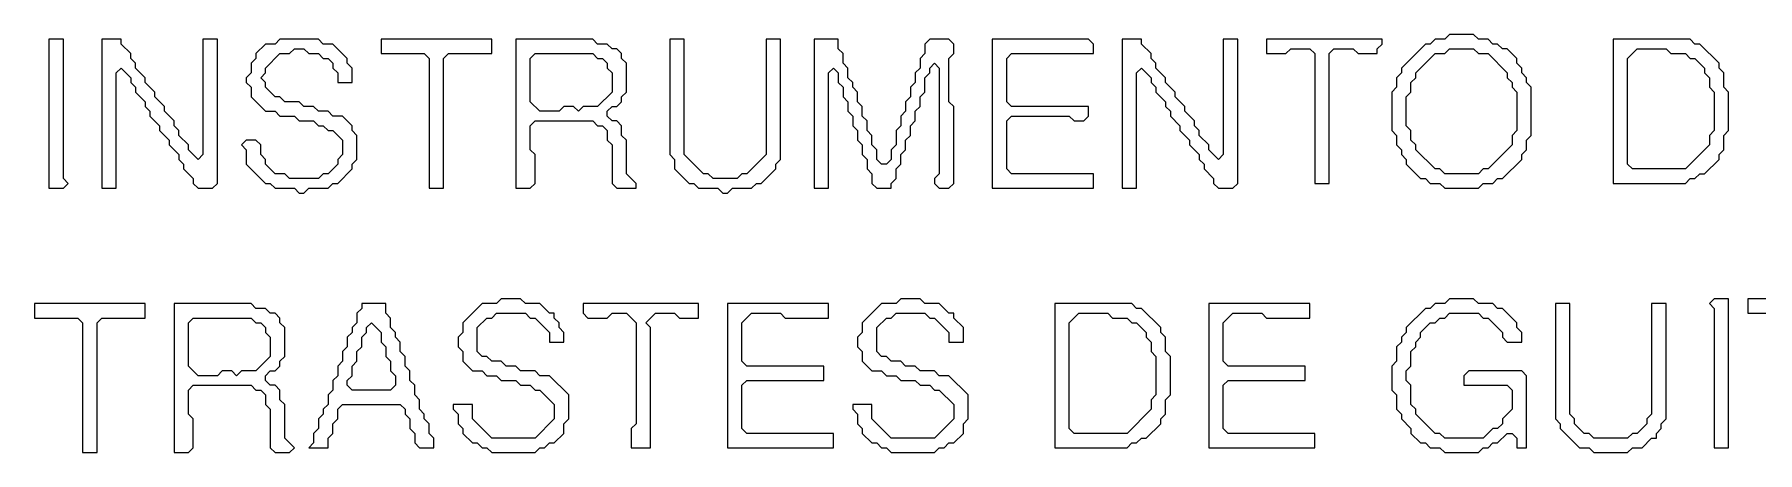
# Model space of a CAD drawing. Extents: x 17 to 323, y -435 to -5.
# Drawn here: x 174.9 to 210.7, y -137.3 to -128.6 of the extents above; entities that cross this region are included whole.
import ezdxf

# ---------------------------------------------------------------- set-up
doc = ezdxf.new("R2010")
doc.units = 0

msp = doc.modelspace()

# ---------------------------------------------------------------- linework, layer by layer
at = {"layer": 'CONTOURS'}
for p, q in [((175.2, -128.7), (175.2, -131.8)), ((175.5, -128.7), (175.2, -128.7)), ((175.5, -131.6), (175.5, -128.7)), ((176.3, -128.7), (176.3, -131.8)), ((176.7, -128.7), (176.3, -128.7)), ((176.7, -128.8), (176.7, -128.7)), ((176.9, -129), (176.7, -128.8)), ((178.7, -128.7), (178.4, -128.7)), ((178.4, -128.7), (178.4, -131.1)), ((178.7, -131.7), (178.7, -128.7)), ((179.7, -128.8), (179.5, -129)), ((179.9, -128.8), (179.7, -128.8)), ((180, -128.7), (179.9, -128.8)), ((180.8, -128.7), (180, -128.7)), ((180.9, -128.8), (180.8, -128.7)), ((181.1, -128.8), (180.9, -128.8)), ((181.4, -129.1), (181.1, -128.8)), ((182.1, -128.7), (182.1, -129)), ((184.4, -128.7), (182.1, -128.7)), ((184.4, -129), (184.4, -128.7)), ((184.9, -128.7), (184.9, -131.8)), ((186.5, -128.7), (184.9, -128.7)), ((186.6, -128.8), (186.5, -128.7)), ((186.8, -128.8), (186.6, -128.8)), ((186.9, -128.9), (186.8, -128.8)), ((188.1, -128.7), (188.1, -131.1)), ((188.4, -128.7), (188.1, -128.7)), ((188.4, -131.1), (188.4, -128.7)), ((190.4, -128.7), (190.1, -128.7)), ((190.1, -128.7), (190.1, -131.1)), ((190.4, -131.2), (190.4, -128.7)), ((191.1, -128.7), (191.1, -131.8)), ((191.6, -128.7), (191.1, -128.7)), ((191.6, -128.9), (191.6, -128.7)), ((193.5, -128.7), (193.4, -128.8)), ((193.4, -128.8), (193.4, -129)), ((193.9, -128.7), (193.5, -128.7)), ((194, -128.8), (193.9, -128.7)), ((194, -129), (194, -128.8)), ((194.8, -128.7), (194.8, -131.8)), ((196.8, -128.7), (194.8, -128.7)), ((196.9, -128.8), (196.8, -128.7)), ((196.9, -129), (196.9, -128.8)), ((197.5, -128.7), (197.5, -131.8)), ((197.9, -128.7), (197.5, -128.7)), ((197.9, -128.8), (197.9, -128.7)), ((198.1, -129), (197.9, -128.8)), ((199.9, -128.7), (199.6, -128.7)), ((199.6, -128.7), (199.6, -131.1)), ((199.9, -131.7), (199.9, -128.7)), ((200.5, -128.7), (200.5, -129)), ((202.9, -128.7), (200.5, -128.7)), ((202.8, -128.9), (202.9, -128.8)), ((202.9, -128.8), (202.9, -128.7)), ((203.8, -128.8), (203.3, -129.3)), ((203.9, -128.8), (203.8, -128.8)), ((204, -128.7), (203.9, -128.8)), ((204.2, -128.7), (204, -128.7)), ((204.3, -128.6), (204.2, -128.7)), ((204.8, -128.6), (204.3, -128.6)), ((204.9, -128.7), (204.8, -128.6)), ((205.1, -128.7), (204.9, -128.7)), ((205.2, -128.8), (205.1, -128.7)), ((205.3, -128.8), (205.2, -128.8)), ((205.4, -128.9), (205.3, -128.8)), ((207.7, -128.7), (207.7, -131.7)), ((209.3, -128.7), (207.7, -128.7)), ((209.4, -128.8), (209.3, -128.7)), ((209.5, -128.8), (209.4, -128.8)), ((209.9, -129.2), (209.5, -128.8)), ((176.9, -129.1), (176.9, -129)), ((177, -129.2), (176.9, -129.1)), ((177, -129.3), (177, -129.2)), ((179.5, -129.1), (179.4, -129.2)), ((179.4, -129.2), (179.4, -129.4)), ((179.5, -129), (179.5, -129.1)), ((179.7, -129.3), (180, -129)), ((180, -129), (180.2, -129)), ((180.2, -129), (180.3, -128.9)), ((180.3, -128.9), (180.5, -128.9)), ((180.5, -128.9), (180.6, -129)), ((180.6, -129), (180.8, -129)), ((180.8, -129), (180.9, -129.1)), ((180.9, -129.1), (181, -129.1)), ((181, -129.1), (181.1, -129.2)), ((181.1, -129.2), (181.1, -129.3)), ((181.4, -129.2), (181.4, -129.1)), ((181.5, -129.3), (181.4, -129.2)), ((182.1, -129), (183, -129)), ((183, -129), (183.1, -129.1)), ((183.1, -129.1), (183.1, -131.8)), ((183.4, -129.1), (183.5, -129)), ((183.4, -131.8), (183.4, -129.1)), ((183.5, -129), (184.4, -129)), ((185.2, -129.1), (185.3, -129)), ((185.2, -130), (185.2, -129.1)), ((185.3, -129), (186.5, -129)), ((186.5, -129), (186.6, -129.1)), ((186.6, -129.1), (186.7, -129.1)), ((186.7, -129.1), (186.8, -129.2)), ((186.8, -129.2), (186.8, -129.3)), ((187, -128.9), (186.9, -128.9)), ((187.1, -129), (187, -128.9)), ((187.1, -129.1), (187.1, -129)), ((187.2, -129.2), (187.1, -129.1)), ((187.2, -129.8), (187.2, -129.2)), ((191.7, -129), (191.6, -128.9)), ((191.7, -129.2), (191.7, -129)), ((191.8, -129.3), (191.7, -129.2)), ((193.4, -129), (193.3, -129.1)), ((193.3, -129.1), (193.3, -129.3)), ((193.5, -129.3), (193.6, -129.2)), ((193.6, -129.2), (193.7, -129.3)), ((193.9, -129.1), (194, -129)), ((193.9, -130), (193.9, -129.1)), ((195.1, -129.1), (195.2, -129)), ((195.1, -130), (195.1, -129.1)), ((195.2, -129), (196.9, -129)), ((198.1, -129.1), (198.1, -129)), ((198.2, -129.2), (198.1, -129.1)), ((198.2, -129.3), (198.2, -129.2)), ((200.5, -129), (200.9, -129)), ((200.9, -129), (201, -128.9)), ((201, -128.9), (201.4, -128.9)), ((201.4, -128.9), (201.5, -129)), ((201.5, -129), (201.5, -131.7)), ((201.8, -129), (201.9, -128.9)), ((201.8, -131.7), (201.8, -129)), ((201.9, -128.9), (202.3, -128.9)), ((202.3, -128.9), (202.4, -129)), ((202.4, -129), (202.8, -129)), ((202.8, -129), (202.8, -128.9)), ((203.6, -129.4), (204, -129)), ((204, -129), (204.2, -129)), ((204.2, -129), (204.3, -128.9)), ((204.3, -128.9), (204.8, -128.9)), ((204.8, -128.9), (204.9, -129)), ((204.9, -129), (205.1, -129)), ((205.1, -129), (205.5, -129.4)), ((205.5, -128.9), (205.4, -128.9)), ((205.7, -129.1), (205.5, -128.9)), ((205.7, -129.2), (205.7, -129.1)), ((205.8, -129.3), (205.7, -129.2)), ((208, -129.1), (208.2, -128.9)), ((208, -131.3), (208, -129.1)), ((208.2, -128.9), (208.8, -128.9)), ((208.8, -128.9), (208.9, -129)), ((208.9, -129), (209.2, -129)), ((209.2, -129), (209.3, -129.1)), ((209.3, -129.1), (209.4, -129.1)), ((209.4, -129.1), (209.6, -129.3)), ((209.9, -129.3), (209.9, -129.2)), ((176.6, -129.4), (176.7, -129.3)), ((176.6, -131.8), (176.6, -129.4)), ((176.7, -129.3), (176.9, -129.5)), ((176.9, -129.5), (176.9, -129.6)), ((177.2, -129.5), (177, -129.3)), ((177.2, -129.6), (177.2, -129.5)), ((179.4, -129.4), (179.3, -129.5)), ((179.3, -129.5), (179.3, -129.6)), ((179.6, -129.5), (179.7, -129.4)), ((179.7, -129.6), (179.6, -129.5)), ((179.7, -129.4), (179.7, -129.3)), ((181.1, -129.3), (181.2, -129.4)), ((181.2, -129.4), (181.2, -129.6)), ((181.5, -129.6), (181.5, -129.3)), ((186.8, -129.3), (186.9, -129.4)), ((186.9, -129.4), (186.9, -129.8)), ((191.4, -129.4), (191.5, -129.3)), ((191.4, -131.8), (191.4, -129.4)), ((191.5, -129.3), (191.6, -129.4)), ((191.6, -129.4), (191.6, -129.6)), ((191.8, -129.5), (191.8, -129.3)), ((191.9, -129.6), (191.8, -129.5)), ((193.3, -129.3), (193.2, -129.4)), ((193.2, -129.4), (193.2, -129.6)), ((193.4, -129.5), (193.5, -129.4)), ((193.4, -129.8), (193.4, -129.5)), ((193.5, -129.4), (193.5, -129.3)), ((193.7, -129.3), (193.7, -131.5)), ((197.8, -129.4), (197.9, -129.3)), ((197.8, -131.8), (197.8, -129.4)), ((197.9, -129.3), (198.1, -129.5)), ((198.1, -129.5), (198.1, -129.6)), ((198.4, -129.5), (198.2, -129.3)), ((198.4, -129.6), (198.4, -129.5)), ((203.3, -129.4), (203.2, -129.5)), ((203.2, -129.5), (203.2, -129.7)), ((203.3, -129.3), (203.3, -129.4)), ((203.5, -129.6), (203.6, -129.5)), ((203.6, -129.5), (203.6, -129.4)), ((205.5, -129.4), (205.5, -129.5)), ((205.5, -129.5), (205.6, -129.6)), ((205.8, -129.4), (205.8, -129.3)), ((205.9, -129.5), (205.8, -129.4)), ((205.9, -129.6), (205.9, -129.5)), ((209.6, -129.3), (209.6, -129.4)), ((209.6, -129.4), (209.7, -129.5)), ((209.7, -129.5), (209.7, -129.7)), ((210, -129.4), (209.9, -129.3)), ((210, -129.7), (210, -129.4)), ((176.9, -129.6), (177, -129.7)), ((177, -129.7), (177, -129.8)), ((177, -129.8), (177.2, -130)), ((177.4, -129.8), (177.2, -129.6)), ((177.4, -129.9), (177.4, -129.8)), ((177.6, -130.1), (177.4, -129.9)), ((179.3, -129.6), (179.4, -129.7)), ((179.4, -129.7), (179.4, -129.9)), ((179.4, -129.9), (179.7, -130.2)), ((179.7, -129.7), (179.7, -129.6)), ((179.9, -129.9), (179.7, -129.7)), ((180, -129.9), (179.9, -129.9)), ((180.1, -130), (180, -129.9)), ((181.2, -129.6), (181.5, -129.6)), ((186.9, -129.8), (186.6, -130.1)), ((187.1, -129.9), (187.2, -129.8)), ((187.1, -130), (187.1, -129.9)), ((191.6, -129.6), (191.7, -129.7)), ((191.7, -129.7), (191.7, -129.9)), ((191.7, -129.9), (191.8, -130)), ((191.9, -129.7), (191.9, -129.6)), ((192, -129.8), (191.9, -129.7)), ((192, -130), (192, -129.8)), ((193.1, -129.9), (193, -130)), ((193.2, -129.6), (193.1, -129.7)), ((193.1, -129.7), (193.1, -129.9)), ((193.3, -129.9), (193.4, -129.8)), ((193.3, -130.1), (193.3, -129.9)), ((198.1, -129.6), (198.2, -129.7)), ((198.2, -129.7), (198.2, -129.8)), ((198.2, -129.8), (198.4, -130)), ((198.6, -129.8), (198.4, -129.6)), ((198.6, -129.9), (198.6, -129.8)), ((198.8, -130.1), (198.6, -129.9)), ((203.2, -129.7), (203.1, -129.8)), ((203.1, -129.8), (203.1, -130.6)), ((203.4, -129.9), (203.5, -129.8)), ((203.4, -130.5), (203.4, -129.9)), ((203.5, -129.8), (203.5, -129.6)), ((205.6, -129.6), (205.6, -129.7)), ((205.6, -129.7), (205.7, -129.8)), ((205.7, -129.8), (205.7, -130.6)), ((206, -129.7), (205.9, -129.6)), ((206, -130.7), (206, -129.7)), ((209.7, -129.7), (209.8, -129.8)), ((209.8, -129.8), (209.8, -130.6)), ((210.1, -129.8), (210, -129.7)), ((210.1, -130.6), (210.1, -129.8)), ((177.2, -130), (177.2, -130.1)), ((177.2, -130.1), (177.3, -130.2)), ((177.3, -130.2), (177.3, -130.3)), ((177.3, -130.3), (177.5, -130.5)), ((177.6, -130.2), (177.6, -130.1)), ((177.8, -130.4), (177.6, -130.2)), ((179.7, -130.2), (179.9, -130.2)), ((179.9, -130.2), (180, -130.3)), ((180, -130.3), (180.3, -130.3)), ((180.4, -130), (180.1, -130)), ((180.3, -130.3), (180.4, -130.4)), ((180.5, -130.1), (180.4, -130)), ((180.7, -130.1), (180.5, -130.1)), ((180.8, -130.2), (180.7, -130.1)), ((181, -130.2), (180.8, -130.2)), ((181.1, -130.3), (181, -130.2)), ((181.3, -130.3), (181.1, -130.3)), ((181.5, -130.5), (181.3, -130.3)), ((185.4, -130.2), (185.2, -130)), ((185.8, -130.2), (185.4, -130.2)), ((185.9, -130.1), (185.8, -130.2)), ((186.1, -130.1), (185.9, -130.1)), ((186.2, -130.2), (186.1, -130.1)), ((186.3, -130.1), (186.2, -130.2)), ((186.6, -130.1), (186.3, -130.1)), ((186.8, -130.2), (186.9, -130.1)), ((186.8, -130.3), (186.8, -130.2)), ((186.9, -130.4), (186.8, -130.3)), ((186.9, -130.1), (187, -130.1)), ((187, -130.1), (187.1, -130)), ((191.8, -130), (191.8, -130.2)), ((191.8, -130.2), (191.9, -130.3)), ((191.9, -130.3), (191.9, -130.5)), ((192.1, -130.1), (192, -130)), ((192.1, -130.3), (192.1, -130.1)), ((192.2, -130.4), (192.1, -130.3)), ((193, -130.2), (192.9, -130.3)), ((192.9, -130.3), (192.9, -130.5)), ((193, -130), (193, -130.2)), ((193.2, -130.2), (193.3, -130.1)), ((193.2, -130.4), (193.2, -130.2)), ((194, -130.1), (193.9, -130)), ((194, -131.7), (194, -130.1)), ((195.2, -130.1), (195.1, -130)), ((195.1, -130.4), (195.2, -130.3)), ((196.8, -130.1), (195.2, -130.1)), ((195.2, -130.3), (196.4, -130.3)), ((196.4, -130.3), (196.5, -130.4)), ((196.7, -130.4), (196.8, -130.3)), ((196.8, -130.3), (196.8, -130.1)), ((198.4, -130), (198.4, -130.1)), ((198.4, -130.1), (198.5, -130.2)), ((198.5, -130.2), (198.5, -130.3)), ((198.5, -130.3), (198.7, -130.5)), ((198.8, -130.2), (198.8, -130.1)), ((199, -130.4), (198.8, -130.2)), ((177.5, -130.5), (177.5, -130.6)), ((177.5, -130.6), (177.7, -130.8)), ((177.8, -130.5), (177.8, -130.4)), ((177.9, -130.6), (177.8, -130.5)), ((177.9, -130.7), (177.9, -130.6)), ((180.4, -130.4), (180.7, -130.4)), ((180.7, -130.4), (180.8, -130.5)), ((180.8, -130.5), (180.9, -130.5)), ((180.9, -130.5), (181, -130.6)), ((181, -130.6), (181.1, -130.6)), ((181.1, -130.6), (181.3, -130.8)), ((181.5, -130.6), (181.5, -130.5)), ((181.6, -130.7), (181.5, -130.6)), ((185.2, -130.5), (185.3, -130.4)), ((185.2, -131), (185.2, -130.5)), ((185.3, -130.4), (186.5, -130.4)), ((186.5, -130.4), (186.6, -130.5)), ((186.6, -130.5), (186.7, -130.5)), ((186.7, -130.5), (186.8, -130.6)), ((186.8, -130.6), (186.8, -130.8)), ((187, -130.4), (186.9, -130.4)), ((187.1, -130.5), (187, -130.4)), ((187.1, -130.7), (187.1, -130.5)), ((191.9, -130.5), (192, -130.6)), ((192, -130.6), (192, -130.8)), ((192.2, -130.6), (192.2, -130.4)), ((192.3, -130.7), (192.2, -130.6)), ((192.9, -130.5), (192.8, -130.6)), ((192.8, -130.6), (192.8, -130.9)), ((193.1, -130.5), (193.2, -130.4)), ((193.1, -130.7), (193.1, -130.5)), ((195.1, -131.4), (195.1, -130.4)), ((196.5, -130.4), (196.7, -130.4)), ((198.7, -130.5), (198.7, -130.6)), ((198.7, -130.6), (198.9, -130.8)), ((199, -130.5), (199, -130.4)), ((199.1, -130.6), (199, -130.5)), ((199.1, -130.7), (199.1, -130.6)), ((203.1, -130.6), (203.2, -130.7)), ((203.5, -130.6), (203.4, -130.5)), ((203.5, -130.8), (203.5, -130.6)), ((205.7, -130.6), (205.6, -130.7)), ((209.8, -130.6), (209.7, -130.7)), ((210, -130.7), (210.1, -130.6)), ((177.7, -130.8), (177.7, -130.9)), ((177.7, -130.9), (177.9, -131.1)), ((178.1, -130.9), (177.9, -130.7)), ((178.1, -131), (178.1, -130.9)), ((178.3, -131.2), (178.1, -131)), ((179.3, -130.8), (179.2, -130.9)), ((179.2, -130.9), (179.3, -131)), ((179.5, -130.8), (179.3, -130.8)), ((179.3, -131), (179.3, -131.3)), ((179.6, -130.9), (179.5, -130.8)), ((179.6, -131.1), (179.6, -130.9)), ((181.3, -130.8), (181.3, -131.1)), ((181.6, -131.2), (181.6, -130.7)), ((185.3, -131.1), (185.2, -131)), ((186.8, -130.8), (186.9, -130.9)), ((186.9, -130.9), (186.9, -131.7)), ((187.2, -130.8), (187.1, -130.7)), ((187.2, -131.5), (187.2, -130.8)), ((192, -130.8), (192.1, -130.9)), ((192.1, -130.9), (192.1, -131.1)), ((192.3, -130.9), (192.3, -130.7)), ((192.4, -131), (192.3, -130.9)), ((192.4, -131.2), (192.4, -131)), ((192.8, -130.9), (192.7, -131)), ((192.7, -131), (192.7, -131.2)), ((192.9, -131.1), (193, -131)), ((193, -130.8), (193.1, -130.7)), ((193, -131), (193, -130.8)), ((198.9, -130.8), (198.9, -130.9)), ((198.9, -130.9), (199.1, -131.1)), ((199.3, -130.9), (199.1, -130.7)), ((199.3, -131), (199.3, -130.9)), ((199.5, -131.2), (199.3, -131)), ((203.2, -130.7), (203.2, -130.9)), ((203.2, -130.9), (203.3, -131)), ((203.3, -131), (203.3, -131.1)), ((203.6, -130.9), (203.5, -130.8)), ((203.6, -131), (203.6, -130.9)), ((204, -131.4), (203.6, -131)), ((205.6, -130.9), (205.1, -131.4)), ((205.6, -130.7), (205.6, -130.9)), ((205.8, -131.1), (205.9, -131)), ((205.9, -130.8), (206, -130.7)), ((205.9, -131), (205.9, -130.8)), ((209.7, -130.9), (209.2, -131.4)), ((209.7, -130.7), (209.7, -130.9)), ((209.9, -131.1), (210, -131)), ((210, -131), (210, -130.7)), ((177.9, -131.1), (177.9, -131.2)), ((177.9, -131.2), (178, -131.3)), ((178, -131.3), (178, -131.4)), ((178.4, -131.1), (178.3, -131.2)), ((179.3, -131.3), (179.7, -131.7)), ((179.7, -131.2), (179.6, -131.1)), ((179.7, -131.3), (179.7, -131.2)), ((179.9, -131.5), (179.7, -131.3)), ((181.2, -131.3), (181, -131.5)), ((181.3, -131.1), (181.2, -131.2)), ((181.2, -131.2), (181.2, -131.3)), ((181.5, -131.3), (181.6, -131.2)), ((181.5, -131.4), (181.5, -131.3)), ((185.3, -131.7), (185.3, -131.1)), ((188.1, -131.1), (188.2, -131.2)), ((188.2, -131.2), (188.2, -131.4)), ((188.8, -131.5), (188.4, -131.1)), ((190.1, -131.1), (189.7, -131.5)), ((190.3, -131.3), (190.4, -131.2)), ((190.3, -131.4), (190.3, -131.3)), ((192.1, -131.1), (192.2, -131.2)), ((192.2, -131.2), (192.2, -131.4)), ((192.5, -131.3), (192.4, -131.2)), ((192.6, -131.3), (192.5, -131.3)), ((192.7, -131.2), (192.6, -131.3)), ((192.8, -131.4), (192.9, -131.3)), ((192.9, -131.3), (192.9, -131.1)), ((199.1, -131.1), (199.1, -131.2)), ((199.1, -131.2), (199.2, -131.3)), ((199.2, -131.3), (199.2, -131.4)), ((199.6, -131.1), (199.5, -131.2)), ((203.3, -131.1), (203.4, -131.2)), ((203.4, -131.2), (203.4, -131.3)), ((203.4, -131.3), (203.7, -131.6)), ((205.4, -131.6), (205.8, -131.2)), ((205.8, -131.2), (205.8, -131.1)), ((208.1, -131.4), (208, -131.3)), ((209.6, -131.5), (209.9, -131.2)), ((209.9, -131.2), (209.9, -131.1)), ((175.6, -131.7), (175.5, -131.6)), ((175.5, -131.8), (175.6, -131.7)), ((178, -131.4), (178.2, -131.6)), ((178.2, -131.6), (178.2, -131.7)), ((178.2, -131.7), (178.3, -131.8)), ((178.6, -131.8), (178.7, -131.7)), ((179.7, -131.7), (179.8, -131.7)), ((179.8, -131.7), (179.9, -131.8)), ((180.1, -131.5), (179.9, -131.5)), ((180.2, -131.6), (180.1, -131.5)), ((180.8, -131.6), (180.2, -131.6)), ((180.9, -131.5), (180.8, -131.6)), ((181, -131.5), (180.9, -131.5)), ((181, -131.8), (181.1, -131.7)), ((181.1, -131.7), (181.2, -131.7)), ((181.2, -131.7), (181.5, -131.4)), ((185.2, -131.8), (185.3, -131.7)), ((186.9, -131.7), (187, -131.8)), ((187.4, -131.7), (187.2, -131.5)), ((187.4, -131.8), (187.4, -131.7)), ((188.2, -131.4), (188.5, -131.7)), ((188.5, -131.7), (188.6, -131.7)), ((188.6, -131.7), (188.7, -131.8)), ((188.9, -131.5), (188.8, -131.5)), ((189, -131.6), (188.9, -131.5)), ((189.5, -131.6), (189, -131.6)), ((189.6, -131.5), (189.5, -131.6)), ((189.7, -131.5), (189.6, -131.5)), ((189.8, -131.8), (189.9, -131.7)), ((189.9, -131.7), (190, -131.7)), ((190, -131.7), (190.3, -131.4)), ((192.2, -131.4), (192.3, -131.5)), ((192.3, -131.5), (192.3, -131.7)), ((192.3, -131.7), (192.4, -131.8)), ((192.7, -131.7), (192.8, -131.6)), ((192.7, -131.8), (192.7, -131.7)), ((192.8, -131.6), (192.8, -131.4)), ((193.7, -131.5), (193.6, -131.6)), ((193.6, -131.6), (193.6, -131.7)), ((193.6, -131.7), (193.7, -131.8)), ((193.9, -131.8), (194, -131.7)), ((195.2, -131.5), (195.1, -131.4)), ((196.9, -131.5), (195.2, -131.5)), ((196.9, -131.8), (196.9, -131.5)), ((199.2, -131.4), (199.4, -131.6)), ((199.4, -131.6), (199.4, -131.7)), ((199.4, -131.7), (199.5, -131.8)), ((199.8, -131.8), (199.9, -131.7)), ((201.5, -131.7), (201.8, -131.7)), ((203.7, -131.6), (203.8, -131.6)), ((203.8, -131.6), (203.9, -131.7)), ((203.9, -131.7), (204.1, -131.7)), ((204.1, -131.4), (204, -131.4)), ((204.2, -131.5), (204.1, -131.4)), ((204.1, -131.7), (204.2, -131.8)), ((204.9, -131.5), (204.2, -131.5)), ((205, -131.4), (204.9, -131.5)), ((204.9, -131.8), (205, -131.7)), ((205.1, -131.4), (205, -131.4)), ((205, -131.7), (205.2, -131.7)), ((205.2, -131.7), (205.3, -131.6)), ((205.3, -131.6), (205.4, -131.6)), ((207.7, -131.7), (209.2, -131.7)), ((209.2, -131.4), (208.1, -131.4)), ((209.2, -131.7), (209.3, -131.6)), ((209.3, -131.6), (209.4, -131.6)), ((209.4, -131.6), (209.5, -131.5)), ((209.5, -131.5), (209.6, -131.5)), ((175.2, -131.8), (175.5, -131.8)), ((176.3, -131.8), (176.6, -131.8)), ((178.3, -131.8), (178.6, -131.8)), ((179.9, -131.8), (180.3, -131.8)), ((180.3, -131.8), (180.4, -131.9)), ((180.4, -131.9), (180.5, -131.9)), ((180.5, -131.9), (180.6, -131.8)), ((180.6, -131.8), (181, -131.8)), ((183.1, -131.8), (183.4, -131.8)), ((184.9, -131.8), (185.2, -131.8)), ((187, -131.8), (187.4, -131.8)), ((188.7, -131.8), (189.1, -131.8)), ((189.1, -131.8), (189.2, -131.9)), ((189.2, -131.9), (189.3, -131.9)), ((189.3, -131.9), (189.4, -131.8)), ((189.4, -131.8), (189.8, -131.8)), ((191.1, -131.8), (191.4, -131.8)), ((192.4, -131.8), (192.7, -131.8)), ((193.7, -131.8), (193.9, -131.8)), ((194.8, -131.8), (196.9, -131.8)), ((197.5, -131.8), (197.8, -131.8)), ((199.5, -131.8), (199.8, -131.8)), ((204.2, -131.8), (204.9, -131.8)), ((174.9, -134.2), (174.9, -134.5)), ((177.2, -134.2), (174.9, -134.2)), ((177.2, -134.5), (177.2, -134.2)), ((177.8, -134.2), (177.8, -137.3)), ((179.4, -134.2), (177.8, -134.2)), ((179.5, -134.3), (179.4, -134.2)), ((181.7, -134.2), (181.7, -134.3)), ((182.2, -134.2), (181.7, -134.2)), ((182.2, -134.4), (182.2, -134.2)), ((184.2, -134.2), (183.8, -134.6)), ((184.5, -134.2), (184.2, -134.2)), ((184.6, -134.1), (184.5, -134.2)), ((185, -134.1), (184.6, -134.1)), ((185.1, -134.2), (185, -134.1)), ((185.4, -134.2), (185.1, -134.2)), ((185.6, -134.4), (185.4, -134.2)), ((186.3, -134.2), (186.3, -134.4)), ((188.7, -134.2), (186.3, -134.2)), ((188.7, -134.5), (188.7, -134.2)), ((189.3, -134.2), (189.3, -137.2)), ((191.4, -134.2), (189.3, -134.2)), ((191.4, -134.5), (191.4, -134.2)), ((192.5, -134.2), (192.1, -134.6)), ((192.8, -134.2), (192.5, -134.2)), ((192.9, -134.1), (192.8, -134.2)), ((193.3, -134.1), (192.9, -134.1)), ((193.4, -134.2), (193.3, -134.1)), ((193.7, -134.2), (193.4, -134.2)), ((193.9, -134.4), (193.7, -134.2)), ((196.1, -134.2), (196.1, -137.2)), ((197.7, -134.2), (196.1, -134.2)), ((197.8, -134.3), (197.7, -134.2)), ((199.3, -134.2), (199.3, -137.2)), ((201.4, -134.2), (199.3, -134.2)), ((201.4, -134.5), (201.4, -134.2)), ((204, -134.2), (203.9, -134.3)), ((204.2, -134.2), (204, -134.2)), ((204.3, -134.1), (204.2, -134.2)), ((204.8, -134.1), (204.3, -134.1)), ((204.9, -134.2), (204.8, -134.1)), ((205.2, -134.2), (204.9, -134.2)), ((205.3, -134.3), (205.2, -134.2)), ((206.5, -134.2), (206.5, -136.6)), ((206.8, -134.2), (206.5, -134.2)), ((206.8, -136.5), (206.8, -134.2)), ((208.8, -134.2), (208.5, -134.2)), ((208.5, -134.2), (208.5, -136.5)), ((208.8, -136.6), (208.8, -134.2)), ((209.8, -134.1), (209.7, -134.2)), ((209.7, -134.2), (209.8, -134.3)), ((210.1, -134.1), (209.8, -134.1)), ((210.1, -137.2), (210.1, -134.1)), ((210.5, -134.1), (210.5, -134.4)), ((212.8, -134.1), (210.5, -134.1)), ((174.9, -134.5), (175.8, -134.5)), ((175.8, -134.5), (175.9, -134.6)), ((175.9, -134.6), (175.9, -137.3)), ((176.2, -134.6), (176.3, -134.5)), ((176.2, -137.3), (176.2, -134.6)), ((176.3, -134.5), (177.2, -134.5)), ((178.1, -134.6), (178.2, -134.5)), ((178.1, -135.5), (178.1, -134.6)), ((178.2, -134.5), (179.4, -134.5)), ((179.4, -134.5), (179.5, -134.6)), ((179.7, -134.3), (179.5, -134.3)), ((179.5, -134.6), (179.6, -134.6)), ((179.6, -134.6), (179.7, -134.7)), ((179.8, -134.4), (179.7, -134.3)), ((179.9, -134.4), (179.8, -134.4)), ((180, -134.5), (179.9, -134.4)), ((180, -134.6), (180, -134.5)), ((180.1, -134.7), (180, -134.6)), ((181.6, -134.6), (181.5, -134.7)), ((181.7, -134.3), (181.6, -134.4)), ((181.6, -134.4), (181.6, -134.6)), ((181.8, -134.7), (181.9, -134.6)), ((181.9, -134.6), (182.1, -134.8)), ((182.3, -134.5), (182.2, -134.4)), ((182.3, -134.7), (182.3, -134.5)), ((183.8, -134.6), (183.8, -134.8)), ((184.1, -134.7), (184.3, -134.5)), ((184.3, -134.5), (184.4, -134.5)), ((184.4, -134.5), (184.5, -134.4)), ((184.5, -134.4), (185.1, -134.4)), ((185.1, -134.4), (185.2, -134.5)), ((185.2, -134.5), (185.3, -134.5)), ((185.3, -134.5), (185.6, -134.8)), ((185.7, -134.4), (185.6, -134.4)), ((185.7, -134.5), (185.7, -134.4)), ((185.8, -134.6), (185.7, -134.5)), ((185.8, -134.7), (185.8, -134.6)), ((186.3, -134.4), (186.4, -134.5)), ((186.4, -134.5), (186.8, -134.5)), ((186.8, -134.5), (186.9, -134.4)), ((186.9, -134.4), (187.2, -134.4)), ((187.2, -134.4), (187.4, -134.6)), ((187.4, -134.6), (187.4, -136.7)), ((187.6, -134.6), (187.8, -134.4)), ((187.7, -134.7), (187.6, -134.6)), ((187.8, -134.4), (188.2, -134.4)), ((188.2, -134.4), (188.3, -134.5)), ((188.3, -134.5), (188.7, -134.5)), ((189.6, -134.6), (189.8, -134.4)), ((189.6, -135.4), (189.6, -134.6)), ((189.8, -134.4), (190.4, -134.4)), ((190.4, -134.4), (190.5, -134.5)), ((190.5, -134.5), (191.4, -134.5)), ((192.1, -134.6), (192.1, -134.8)), ((192.4, -134.7), (192.6, -134.5)), ((192.6, -134.5), (192.7, -134.5)), ((192.7, -134.5), (192.8, -134.4)), ((192.8, -134.4), (193.4, -134.4)), ((193.4, -134.4), (193.5, -134.5)), ((193.5, -134.5), (193.6, -134.5)), ((193.6, -134.5), (193.9, -134.8)), ((194, -134.4), (193.9, -134.4)), ((194, -134.5), (194, -134.4)), ((194.2, -134.7), (194, -134.5)), ((196.4, -134.6), (196.6, -134.4)), ((196.4, -136.8), (196.4, -134.6)), ((196.6, -134.4), (197.2, -134.4)), ((197.2, -134.4), (197.3, -134.5)), ((197.3, -134.5), (197.6, -134.5)), ((197.6, -134.5), (197.7, -134.6)), ((197.7, -134.6), (197.8, -134.6)), ((197.9, -134.3), (197.8, -134.3)), ((197.8, -134.6), (198, -134.8)), ((198.3, -134.7), (197.9, -134.3)), ((199.6, -134.6), (199.8, -134.4)), ((199.6, -135.4), (199.6, -134.6)), ((199.8, -134.4), (200.4, -134.4)), ((200.4, -134.4), (200.5, -134.5)), ((200.5, -134.5), (201.4, -134.5)), ((203.8, -134.3), (203.4, -134.7)), ((203.7, -134.8), (203.9, -134.6)), ((203.9, -134.3), (203.8, -134.3)), ((203.9, -134.6), (204, -134.6)), ((204, -134.6), (204.1, -134.5)), ((204.1, -134.5), (204.2, -134.5)), ((204.2, -134.5), (204.3, -134.4)), ((204.3, -134.4), (204.9, -134.4)), ((204.9, -134.4), (205, -134.5)), ((205, -134.5), (205.1, -134.5)), ((205.1, -134.5), (205.4, -134.8)), ((205.4, -134.3), (205.3, -134.3)), ((205.7, -134.6), (205.4, -134.3)), ((205.7, -134.7), (205.7, -134.6)), ((209.8, -134.3), (209.8, -137.2)), ((210.5, -134.4), (211.4, -134.4)), ((179.7, -134.7), (179.7, -134.8)), ((179.7, -134.8), (179.8, -134.9)), ((179.8, -134.9), (179.8, -135.3)), ((180.1, -135.3), (180.1, -134.7)), ((181.5, -134.8), (181.4, -134.9)), ((181.4, -134.9), (181.4, -135.1)), ((181.5, -134.7), (181.5, -134.8)), ((181.7, -134.9), (181.8, -134.8)), ((181.7, -135.1), (181.7, -134.9)), ((181.8, -134.8), (181.8, -134.7)), ((182.1, -134.8), (182.1, -135)), ((182.4, -134.8), (182.3, -134.7)), ((182.4, -134.9), (182.4, -134.8)), ((182.5, -135), (182.4, -134.9)), ((183.8, -134.8), (183.7, -134.9)), ((183.7, -134.9), (183.7, -135.1)), ((184.1, -135.2), (184.1, -134.7)), ((185.6, -134.8), (185.6, -135)), ((185.9, -134.8), (185.8, -134.7)), ((185.9, -135), (185.9, -134.8)), ((187.7, -137.2), (187.7, -134.7)), ((192.1, -134.8), (192, -134.9)), ((192, -134.9), (192, -135.1)), ((192.4, -135.2), (192.4, -134.7)), ((193.9, -134.8), (193.9, -135)), ((194.2, -135), (194.2, -134.7)), ((198, -134.8), (198, -134.9)), ((198, -134.9), (198.1, -135)), ((198.3, -134.8), (198.3, -134.7)), ((198.4, -134.9), (198.3, -134.8)), ((198.4, -135.2), (198.4, -134.9)), ((203.4, -134.8), (203.3, -134.9)), ((203.3, -134.9), (203.3, -135)), ((203.4, -134.7), (203.4, -134.8)), ((203.6, -135), (203.7, -134.9)), ((203.7, -134.9), (203.7, -134.8)), ((205.4, -134.8), (205.4, -134.9)), ((205.4, -134.9), (205.5, -135)), ((205.8, -134.8), (205.7, -134.7)), ((205.8, -135), (205.8, -134.8)), ((179.8, -135.3), (179.5, -135.6)), ((180, -135.4), (180.1, -135.3)), ((181.4, -135.1), (181.3, -135.2)), ((181.3, -135.2), (181.3, -135.4)), ((181.6, -135.2), (181.7, -135.1)), ((181.6, -135.4), (181.6, -135.2)), ((182.1, -135), (182.2, -135.1)), ((182.2, -135.1), (182.2, -135.3)), ((182.2, -135.3), (182.3, -135.4)), ((182.5, -135.2), (182.5, -135)), ((182.6, -135.3), (182.5, -135.2)), ((182.6, -135.5), (182.6, -135.3)), ((183.7, -135.1), (183.8, -135.2)), ((183.8, -135.2), (183.8, -135.4)), ((184.2, -135.3), (184.1, -135.2)), ((184.3, -135.3), (184.2, -135.3)), ((184.4, -135.4), (184.3, -135.3)), ((185.6, -135), (185.9, -135)), ((192, -135.1), (192.1, -135.2)), ((192.1, -135.2), (192.1, -135.4)), ((192.5, -135.3), (192.4, -135.2)), ((192.6, -135.3), (192.5, -135.3)), ((192.7, -135.4), (192.6, -135.3)), ((193.9, -135), (194.2, -135)), ((198.1, -135), (198.1, -135.2)), ((198.1, -135.2), (198.2, -135.3)), ((198.2, -135.3), (198.2, -136.1)), ((198.5, -135.3), (198.4, -135.2)), ((198.5, -136.1), (198.5, -135.3)), ((203.3, -135), (203.2, -135.1)), ((203.2, -135.1), (203.2, -135.4)), ((203.5, -135.2), (203.6, -135.1)), ((203.5, -135.5), (203.5, -135.2)), ((203.6, -135.1), (203.6, -135)), ((205.5, -135), (205.8, -135)), ((178.3, -135.7), (178.1, -135.5)), ((178.8, -135.6), (178.7, -135.7)), ((179, -135.6), (178.8, -135.6)), ((179.1, -135.7), (179, -135.6)), ((179.2, -135.6), (179.1, -135.7)), ((179.5, -135.6), (179.2, -135.6)), ((179.7, -135.7), (179.8, -135.6)), ((179.8, -135.6), (179.9, -135.6)), ((179.9, -135.6), (180, -135.5)), ((180, -135.5), (180, -135.4)), ((181.3, -135.4), (181.2, -135.5)), ((181.2, -135.5), (181.2, -135.7)), ((181.5, -135.5), (181.6, -135.4)), ((181.5, -135.7), (181.5, -135.5)), ((182.3, -135.4), (182.3, -135.6)), ((182.3, -135.6), (182.4, -135.7)), ((182.7, -135.6), (182.6, -135.5)), ((182.7, -135.8), (182.7, -135.6)), ((183.8, -135.4), (184, -135.6)), ((184, -135.6), (184.2, -135.6)), ((184.2, -135.6), (184.3, -135.7)), ((184.6, -135.4), (184.4, -135.4)), ((184.7, -135.5), (184.6, -135.4)), ((184.9, -135.5), (184.7, -135.5)), ((185, -135.6), (184.9, -135.5)), ((185.3, -135.6), (185, -135.6)), ((185.4, -135.7), (185.3, -135.6)), ((189.7, -135.5), (189.6, -135.4)), ((191.3, -135.5), (189.7, -135.5)), ((191.3, -135.8), (191.3, -135.5)), ((192.1, -135.4), (192.3, -135.6)), ((192.3, -135.6), (192.5, -135.6)), ((192.5, -135.6), (192.6, -135.7)), ((192.9, -135.4), (192.7, -135.4)), ((193, -135.5), (192.9, -135.4)), ((193.2, -135.5), (193, -135.5)), ((193.3, -135.6), (193.2, -135.5)), ((193.6, -135.6), (193.3, -135.6)), ((193.7, -135.7), (193.6, -135.6)), ((199.7, -135.5), (199.6, -135.4)), ((201.3, -135.5), (199.7, -135.5)), ((201.3, -135.8), (201.3, -135.5)), ((203.2, -135.4), (203.1, -135.5)), ((203.1, -135.5), (203.1, -136)), ((203.4, -135.6), (203.5, -135.5)), ((203.4, -135.8), (203.4, -135.6)), ((204.7, -135.6), (204.6, -135.7)), ((205.8, -135.6), (204.7, -135.6)), ((205.9, -135.7), (205.8, -135.6)), ((178.1, -136), (178.2, -135.9)), ((178.1, -136.5), (178.1, -136)), ((178.2, -135.9), (179.4, -135.9)), ((178.7, -135.7), (178.3, -135.7)), ((179.4, -135.9), (179.5, -136)), ((179.5, -136), (179.6, -136)), ((179.6, -136), (179.7, -136.1)), ((179.7, -135.8), (179.7, -135.7)), ((179.8, -135.9), (179.7, -135.8)), ((179.9, -135.9), (179.8, -135.9)), ((180, -136), (179.9, -135.9)), ((180, -136.2), (180, -136)), ((181.1, -136), (181, -136.1)), ((181.2, -135.7), (181.1, -135.8)), ((181.1, -135.8), (181.1, -136)), ((181.4, -135.8), (181.5, -135.7)), ((181.4, -135.9), (181.4, -135.8)), ((181.5, -136), (181.4, -135.9)), ((182.3, -136), (181.5, -136)), ((182.4, -135.9), (182.3, -136)), ((182.4, -135.7), (182.4, -135.9)), ((182.8, -135.9), (182.7, -135.8)), ((182.8, -136.1), (182.8, -135.9)), ((184.3, -135.7), (184.5, -135.7)), ((184.5, -135.7), (184.6, -135.8)), ((184.6, -135.8), (184.9, -135.8)), ((184.9, -135.8), (185, -135.9)), ((185, -135.9), (185.2, -135.9)), ((185.2, -135.9), (185.3, -136)), ((185.3, -136), (185.4, -136)), ((185.6, -135.7), (185.4, -135.7)), ((185.4, -136), (185.7, -136.3)), ((186, -136.1), (185.6, -135.7)), ((189.6, -135.9), (189.7, -135.8)), ((189.6, -136.8), (189.6, -135.9)), ((189.7, -135.8), (191.3, -135.8)), ((192.6, -135.7), (192.8, -135.7)), ((192.8, -135.7), (192.9, -135.8)), ((192.9, -135.8), (193.2, -135.8)), ((193.2, -135.8), (193.3, -135.9)), ((193.3, -135.9), (193.5, -135.9)), ((193.5, -135.9), (193.6, -136)), ((193.6, -136), (193.7, -136)), ((193.9, -135.7), (193.7, -135.7)), ((193.7, -136), (194, -136.3)), ((194.3, -136.1), (193.9, -135.7)), ((199.6, -135.9), (199.7, -135.8)), ((199.6, -136.8), (199.6, -135.9)), ((199.7, -135.8), (201.3, -135.8)), ((203.1, -136), (203.2, -136.1)), ((203.5, -135.9), (203.4, -135.8)), ((203.5, -136.3), (203.5, -135.9)), ((204.6, -135.7), (204.6, -135.9)), ((204.6, -135.9), (205.5, -135.9)), ((205.5, -135.9), (205.6, -136)), ((205.6, -136), (205.6, -136.4)), ((205.9, -137.2), (205.9, -135.7)), ((179.7, -136.1), (179.7, -136.3)), ((179.7, -136.3), (179.8, -136.4)), ((180.1, -136.3), (180, -136.2)), ((180.1, -137), (180.1, -136.3)), ((181, -136.3), (180.9, -136.4)), ((181, -136.1), (181, -136.3)), ((181.2, -136.4), (181.3, -136.3)), ((181.3, -136.3), (182.5, -136.3)), ((182.5, -136.3), (182.6, -136.4)), ((182.9, -136.2), (182.8, -136.1)), ((182.9, -136.4), (182.9, -136.2)), ((184, -136.3), (183.6, -136.3)), ((183.6, -136.3), (183.6, -136.4)), ((184, -136.6), (184, -136.3)), ((185.7, -136.3), (185.7, -136.6)), ((186, -136.6), (186, -136.1)), ((192.3, -136.3), (191.9, -136.3)), ((191.9, -136.3), (191.9, -136.4)), ((192.3, -136.6), (192.3, -136.3)), ((194, -136.3), (194, -136.6)), ((194.3, -136.6), (194.3, -136.1)), ((198.2, -136.1), (198.1, -136.2)), ((198.1, -136.2), (198.1, -136.4)), ((198.4, -136.2), (198.5, -136.1)), ((198.4, -136.5), (198.4, -136.2)), ((203.2, -136.1), (203.2, -136.4)), ((203.6, -136.4), (203.5, -136.3)), ((178.2, -136.6), (178.1, -136.5)), ((178.2, -137.2), (178.2, -136.6)), ((179.8, -136.4), (179.8, -137.2)), ((180.9, -136.5), (180.8, -136.6)), ((180.8, -136.6), (180.8, -136.8)), ((180.9, -136.4), (180.9, -136.5)), ((181.1, -136.7), (181.2, -136.6)), ((181.1, -136.9), (181.1, -136.7)), ((181.2, -136.6), (181.2, -136.4)), ((182.6, -136.4), (182.6, -136.5)), ((182.6, -136.5), (182.7, -136.6)), ((182.7, -136.6), (182.7, -136.8)), ((183, -136.5), (182.9, -136.4)), ((183, -136.6), (183, -136.5)), ((183.1, -136.7), (183, -136.6)), ((183.1, -136.9), (183.1, -136.7)), ((183.6, -136.4), (183.7, -136.5)), ((183.7, -136.5), (183.7, -136.7)), ((183.7, -136.7), (183.8, -136.8)), ((184.4, -137), (184, -136.6)), ((185.7, -136.6), (185.3, -137)), ((185.9, -136.7), (186, -136.6)), ((185.9, -136.9), (185.9, -136.7)), ((187.4, -136.7), (187.3, -136.8)), ((191.9, -136.4), (192, -136.5)), ((192, -136.5), (192, -136.7)), ((192, -136.7), (192.1, -136.8)), ((192.7, -137), (192.3, -136.6)), ((194, -136.6), (193.6, -137)), ((194.2, -136.7), (194.3, -136.6)), ((194.2, -136.9), (194.2, -136.7)), ((198.1, -136.4), (197.6, -136.9)), ((198, -137), (198.3, -136.7)), ((198.3, -136.6), (198.4, -136.5)), ((198.3, -136.7), (198.3, -136.6)), ((203.2, -136.4), (203.3, -136.5)), ((203.3, -136.5), (203.3, -136.6)), ((203.3, -136.6), (203.5, -136.8)), ((203.6, -136.5), (203.6, -136.4)), ((204, -136.9), (203.6, -136.5)), ((205.4, -136.7), (205.3, -136.8)), ((205.6, -136.4), (205.4, -136.6)), ((205.4, -136.6), (205.4, -136.7)), ((206.5, -136.6), (206.6, -136.7)), ((206.6, -136.7), (206.6, -136.8)), ((206.9, -136.6), (206.8, -136.5)), ((206.9, -136.7), (206.9, -136.6)), ((207.1, -136.9), (206.9, -136.7)), ((208.4, -136.7), (208.2, -136.9)), ((208.5, -136.5), (208.4, -136.6)), ((208.4, -136.6), (208.4, -136.7)), ((208.7, -136.7), (208.8, -136.6)), ((208.7, -136.8), (208.7, -136.7)), ((180.3, -137.2), (180.1, -137)), ((180.7, -137.1), (180.6, -137.2)), ((180.8, -136.8), (180.7, -136.9)), ((180.7, -136.9), (180.7, -137.1)), ((181, -137), (181.1, -136.9)), ((181, -137.2), (181, -137)), ((182.7, -136.8), (182.8, -136.9)), ((182.8, -136.9), (182.8, -137.1)), ((182.8, -137.1), (182.9, -137.2)), ((183.2, -137), (183.1, -136.9)), ((183.2, -137.2), (183.2, -137)), ((183.8, -136.8), (183.8, -136.9)), ((183.8, -136.9), (184, -137.1)), ((184, -137.1), (184.1, -137.1)), ((184.1, -137.1), (184.2, -137.2)), ((185.3, -137), (184.4, -137)), ((185.5, -137.2), (185.6, -137.1)), ((185.6, -137.1), (185.7, -137.1)), ((185.7, -137.1), (185.9, -136.9)), ((187.3, -136.8), (187.3, -137.2)), ((189.7, -136.9), (189.6, -136.8)), ((191.5, -136.9), (189.7, -136.9)), ((191.5, -137.2), (191.5, -136.9)), ((192.1, -136.8), (192.1, -136.9)), ((192.1, -136.9), (192.3, -137.1)), ((192.3, -137.1), (192.4, -137.1)), ((192.4, -137.1), (192.5, -137.2)), ((193.6, -137), (192.7, -137)), ((193.8, -137.2), (193.9, -137.1)), ((193.9, -137.1), (194, -137.1)), ((194, -137.1), (194.2, -136.9)), ((196.5, -136.9), (196.4, -136.8)), ((197.6, -136.9), (196.5, -136.9)), ((197.6, -137.2), (197.7, -137.1)), ((197.7, -137.1), (197.8, -137.1)), ((197.8, -137.1), (197.9, -137)), ((197.9, -137), (198, -137)), ((199.7, -136.9), (199.6, -136.8)), ((201.5, -136.9), (199.7, -136.9)), ((201.5, -137.2), (201.5, -136.9)), ((203.5, -136.8), (203.5, -136.9)), ((203.5, -136.9), (203.7, -137.1)), ((203.7, -137.1), (203.8, -137.1)), ((203.8, -137.1), (203.9, -137.2)), ((204.1, -136.9), (204, -136.9)), ((204.2, -137), (204.1, -136.9)), ((205, -137), (204.2, -137)), ((205.2, -136.8), (205, -137)), ((205.1, -137.2), (205.2, -137.1)), ((205.3, -136.8), (205.2, -136.8)), ((205.2, -137.1), (205.3, -137.1)), ((205.3, -137.1), (205.5, -136.9)), ((205.5, -136.9), (205.6, -136.9)), ((205.6, -136.9), (205.7, -137)), ((205.7, -137), (205.7, -137.2)), ((206.6, -136.8), (207, -137.2)), ((207.2, -136.9), (207.1, -136.9)), ((207.3, -137), (207.2, -136.9)), ((208, -137), (207.3, -137)), ((208.1, -136.9), (208, -137)), ((208.2, -136.9), (208.1, -136.9)), ((208.3, -137.2), (208.5, -137)), ((208.5, -137), (208.6, -137)), ((208.6, -136.9), (208.7, -136.8)), ((208.6, -137), (208.6, -136.9)), ((175.9, -137.3), (176.2, -137.3)), ((177.8, -137.3), (178.1, -137.3)), ((178.1, -137.3), (178.2, -137.2)), ((179.8, -137.2), (179.9, -137.3)), ((179.9, -137.3), (180.2, -137.3)), ((180.2, -137.3), (180.3, -137.2)), ((180.6, -137.2), (181, -137.2)), ((182.9, -137.2), (183.2, -137.2)), ((184.2, -137.2), (184.3, -137.2)), ((184.3, -137.2), (184.4, -137.3)), ((184.4, -137.3), (185.3, -137.3)), ((185.3, -137.3), (185.4, -137.2)), ((185.4, -137.2), (185.5, -137.2)), ((187.3, -137.2), (187.7, -137.2)), ((189.3, -137.2), (191.5, -137.2)), ((192.5, -137.2), (192.6, -137.2)), ((192.6, -137.2), (192.7, -137.3)), ((192.7, -137.3), (193.6, -137.3)), ((193.6, -137.3), (193.7, -137.2)), ((193.7, -137.2), (193.8, -137.2)), ((196.1, -137.2), (197.6, -137.2)), ((199.3, -137.2), (201.5, -137.2)), ((203.9, -137.2), (204.1, -137.2)), ((204.1, -137.2), (204.2, -137.3)), ((204.2, -137.3), (204.9, -137.3)), ((204.9, -137.3), (205, -137.2)), ((205, -137.2), (205.1, -137.2)), ((205.7, -137.2), (205.9, -137.2)), ((207, -137.2), (207.2, -137.2)), ((207.2, -137.2), (207.3, -137.3)), ((207.3, -137.3), (208, -137.3)), ((208, -137.3), (208.1, -137.2)), ((208.1, -137.2), (208.3, -137.2)), ((209.8, -137.2), (210.1, -137.2))]:
    msp.add_line(p, q, dxfattribs=at)

doc.saveas('drawing.dxf')
